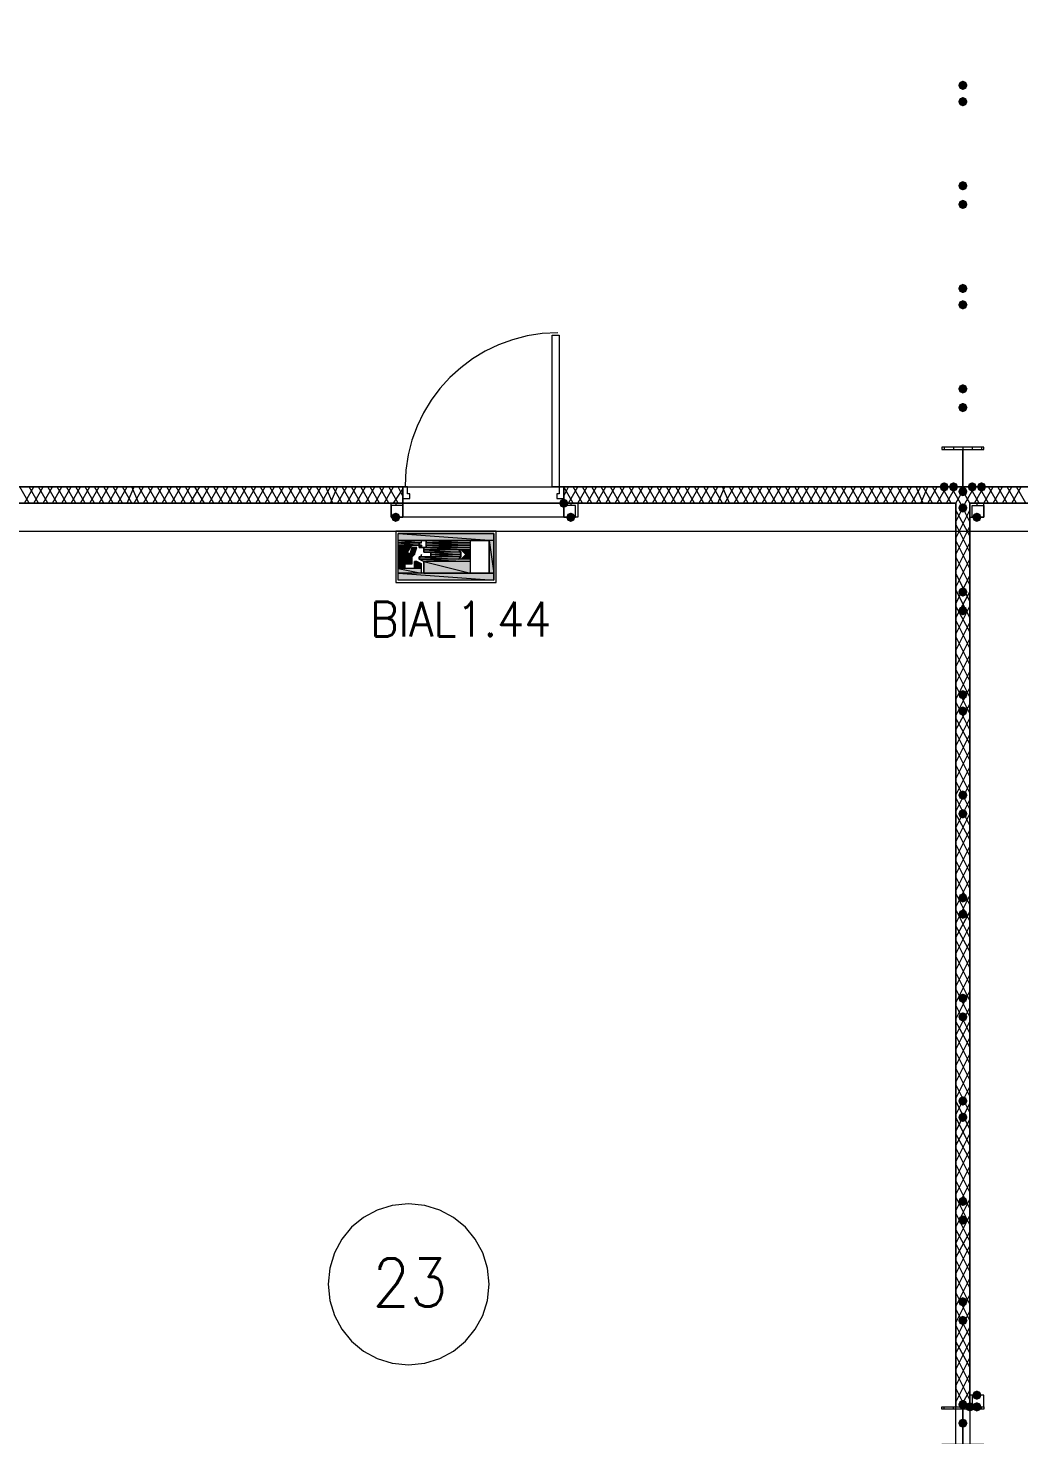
# Model space of a CAD drawing. Header units: millimetres. Extents: x 0 to 420, y 0 to 297.
# Drawn here: x 295.85 to 313.82, y 123.19 to 148.7 of the extents above; entities that cross this region are included whole.
import ezdxf

# ---------------------------------------------------------------- set-up
doc = ezdxf.new("R2010")
doc.units = ezdxf.units.MM
doc.styles.get("Standard").update_dxf_attribs({"font": 'STANDARD'})

msp = doc.modelspace()

# ---------------------------------------------------------------- hatches: boundary and pattern name
for color, points in [(7, [(312.885667, 147.658667), (312.860796, 147.598871), (312.801, 147.574), (312.741204, 147.598871), (312.716333, 147.658667), (312.741204, 147.718462), (312.801, 147.743333), (312.860796, 147.718463)]), (7, [(312.885667, 147.362333), (312.860796, 147.302537), (312.801, 147.277667), (312.741204, 147.302537), (312.716333, 147.362333), (312.741204, 147.422129), (312.801, 147.447), (312.860796, 147.422129)]), (7, [(312.885667, 145.838333), (312.860796, 145.778537), (312.801, 145.753667), (312.741204, 145.778537), (312.716333, 145.838333), (312.741204, 145.898129), (312.801, 145.923), (312.860796, 145.898129)]), (7, [(312.885667, 145.499667), (312.860796, 145.439871), (312.801, 145.415), (312.741204, 145.439871), (312.716333, 145.499667), (312.741204, 145.559462), (312.801, 145.584333), (312.860796, 145.559463)]), (7, [(312.885667, 143.975667), (312.860796, 143.915871), (312.801, 143.891), (312.741204, 143.915871), (312.716333, 143.975667), (312.741204, 144.035462), (312.801, 144.060333), (312.860796, 144.035463)]), (7, [(312.885667, 143.679333), (312.860796, 143.619537), (312.801, 143.594667), (312.741204, 143.619537), (312.716333, 143.679333), (312.741204, 143.739129), (312.801, 143.764), (312.860796, 143.739129)]), (7, [(312.885667, 142.155333), (312.860796, 142.095537), (312.801, 142.070667), (312.741204, 142.095537), (312.716333, 142.155333), (312.741204, 142.215129), (312.801, 142.24), (312.860796, 142.215129)]), (7, [(312.885667, 141.816667), (312.860796, 141.756871), (312.801, 141.732), (312.741204, 141.756871), (312.716333, 141.816667), (312.741204, 141.876462), (312.801, 141.901333), (312.860796, 141.876463)]), (7, [(312.547, 140.377333), (312.522129, 140.317537), (312.462333, 140.292667), (312.402537, 140.317537), (312.377667, 140.377333), (312.402537, 140.437129), (312.462333, 140.462), (312.522129, 140.437129)]), (7, [(312.716333, 140.377333), (312.691462, 140.317537), (312.631667, 140.292667), (312.571871, 140.317537), (312.547, 140.377333), (312.571871, 140.437129), (312.631667, 140.462), (312.691462, 140.437129)]), (7, [(312.885667, 140.292667), (312.860796, 140.232871), (312.801, 140.208), (312.741204, 140.232871), (312.716333, 140.292667), (312.741204, 140.352462), (312.801, 140.377333), (312.860796, 140.352463)]), (7, [(313.055, 140.377333), (313.030129, 140.317537), (312.970333, 140.292667), (312.910538, 140.317537), (312.885667, 140.377333), (312.910537, 140.437129), (312.970333, 140.462), (313.030129, 140.437129)]), (7, [(313.224333, 140.377333), (313.199462, 140.317537), (313.139667, 140.292667), (313.079871, 140.317537), (313.055, 140.377333), (313.079871, 140.437129), (313.139667, 140.462), (313.199462, 140.437129)]), (7, [(305.646667, 140.081), (305.621796, 140.021204), (305.562, 139.996333), (305.502204, 140.021204), (305.477333, 140.081), (305.502204, 140.140796), (305.562, 140.165667), (305.621796, 140.140796)]), (7, [(312.885667, 139.996333), (312.860796, 139.936537), (312.801, 139.911667), (312.741204, 139.936537), (312.716333, 139.996333), (312.741204, 140.056129), (312.801, 140.081), (312.860796, 140.056129)]), (7, [(302.598667, 139.827), (302.573796, 139.767204), (302.514, 139.742333), (302.454204, 139.767204), (302.429333, 139.827), (302.454204, 139.886796), (302.514, 139.911667), (302.573796, 139.886796)]), (7, [(305.773667, 139.827), (305.748796, 139.767204), (305.689, 139.742333), (305.629204, 139.767204), (305.604333, 139.827), (305.629204, 139.886796), (305.689, 139.911667), (305.748796, 139.886796)]), (7, [(313.139667, 139.827), (313.114796, 139.767204), (313.055, 139.742333), (312.995204, 139.767204), (312.970333, 139.827), (312.995204, 139.886796), (313.055, 139.911667), (313.114796, 139.886796)]), (82, [(302.937334, 139.361333), (302.937334, 139.318999)]), (82, [(303.022, 139.276666), (303.064334, 139.276666)]), (82, [(302.852667, 139.022666), (302.895, 139.022666)]), (7, [(312.885667, 138.472333), (312.860796, 138.412537), (312.801, 138.387667), (312.741204, 138.412537), (312.716333, 138.472333), (312.741204, 138.532129), (312.801, 138.557), (312.860796, 138.532129)]), (7, [(312.885667, 138.133667), (312.860796, 138.073871), (312.801, 138.049), (312.741204, 138.073871), (312.716333, 138.133667), (312.741204, 138.193462), (312.801, 138.218333), (312.860796, 138.193463)]), (7, [(312.885667, 136.609667), (312.860796, 136.549871), (312.801, 136.525), (312.741204, 136.549871), (312.716333, 136.609667), (312.741204, 136.669462), (312.801, 136.694333), (312.860796, 136.669463)]), (7, [(312.885667, 136.313333), (312.860796, 136.253537), (312.801, 136.228667), (312.741204, 136.253537), (312.716333, 136.313333), (312.741204, 136.373129), (312.801, 136.398), (312.860796, 136.373129)]), (7, [(312.885667, 134.789333), (312.860796, 134.729537), (312.801, 134.704667), (312.741204, 134.729537), (312.716333, 134.789333), (312.741204, 134.849129), (312.801, 134.874), (312.860796, 134.849129)]), (7, [(312.885667, 134.450667), (312.860796, 134.390871), (312.801, 134.366), (312.741204, 134.390871), (312.716333, 134.450667), (312.741204, 134.510462), (312.801, 134.535333), (312.860796, 134.510463)]), (7, [(312.885667, 132.926667), (312.860796, 132.866871), (312.801, 132.842), (312.741204, 132.866871), (312.716333, 132.926667), (312.741204, 132.986462), (312.801, 133.011333), (312.860796, 132.986463)]), (7, [(312.885667, 132.630333), (312.860796, 132.570538), (312.801, 132.545667), (312.741204, 132.570538), (312.716333, 132.630333), (312.741204, 132.690129), (312.801, 132.715), (312.860796, 132.690129)]), (7, [(312.885667, 131.106333), (312.860796, 131.046538), (312.801, 131.021667), (312.741204, 131.046538), (312.716333, 131.106333), (312.741204, 131.166129), (312.801, 131.191), (312.860796, 131.166129)]), (7, [(312.885667, 130.767667), (312.860796, 130.707871), (312.801, 130.683), (312.741204, 130.707871), (312.716333, 130.767667), (312.741204, 130.827462), (312.801, 130.852333), (312.860796, 130.827463)]), (7, [(312.885667, 129.243667), (312.860796, 129.183871), (312.801, 129.159), (312.741204, 129.183871), (312.716333, 129.243667), (312.741204, 129.303462), (312.801, 129.328333), (312.860796, 129.303463)]), (7, [(312.885667, 128.947333), (312.860796, 128.887538), (312.801, 128.862667), (312.741204, 128.887538), (312.716333, 128.947333), (312.741204, 129.007129), (312.801, 129.032), (312.860796, 129.007129)]), (7, [(312.885667, 127.423333), (312.860796, 127.363538), (312.801, 127.338667), (312.741204, 127.363538), (312.716333, 127.423333), (312.741204, 127.483129), (312.801, 127.508), (312.860796, 127.483129)]), (7, [(312.885667, 127.084667), (312.860796, 127.024871), (312.801, 127), (312.741204, 127.024871), (312.716333, 127.084667), (312.741204, 127.144462), (312.801, 127.169333), (312.860796, 127.144463)]), (7, [(312.885667, 125.603), (312.860796, 125.543204), (312.801, 125.518333), (312.741204, 125.543204), (312.716333, 125.603), (312.741204, 125.662796), (312.801, 125.687667), (312.860796, 125.662796)]), (7, [(312.885667, 125.264333), (312.860796, 125.204537), (312.801, 125.179667), (312.741204, 125.204537), (312.716333, 125.264333), (312.741204, 125.324129), (312.801, 125.349), (312.860796, 125.324129)]), (7, [(313.139667, 123.909667), (313.114796, 123.849871), (313.055, 123.825), (312.995204, 123.849871), (312.970333, 123.909667), (312.995204, 123.969462), (313.055, 123.994333), (313.114796, 123.969463)]), (7, [(312.885667, 123.740333), (312.860796, 123.680538), (312.801, 123.655667), (312.741204, 123.680538), (312.716333, 123.740333), (312.741204, 123.800129), (312.801, 123.825), (312.860796, 123.800129)]), (7, [(313.012667, 123.698), (312.987796, 123.638204), (312.928, 123.613333), (312.868204, 123.638204), (312.843333, 123.698), (312.868204, 123.757796), (312.928, 123.782667), (312.987796, 123.757796)]), (7, [(313.139667, 123.698), (313.114796, 123.638204), (313.055, 123.613333), (312.995204, 123.638204), (312.970333, 123.698), (312.995204, 123.757796), (313.055, 123.782667), (313.114796, 123.757796)]), (7, [(312.885667, 123.401667), (312.860796, 123.341871), (312.801, 123.317), (312.741204, 123.341871), (312.716333, 123.401667), (312.741204, 123.461462), (312.801, 123.486333), (312.860796, 123.461463)])]:
    msp.add_hatch(color=color).paths.add_polyline_path(points, flags=0)
h = msp.add_hatch(color=82)
h.paths.add_polyline_path([(304.292, 139.530666), (302.556334, 139.530666), (304.292, 139.403666)], flags=0)
h.paths.add_polyline_path([(302.556334, 139.530666), (304.292, 139.403666), (302.556334, 139.403666)], flags=0)
h = msp.add_hatch(color=82)
h.paths.add_polyline_path([(302.556334, 139.403666), (303.868667, 139.403666)], flags=0)
h.paths.add_polyline_path([(303.868667, 139.403666), (302.556334, 139.403666)], flags=0)
h = msp.add_hatch(color=82)
h.paths.add_polyline_path([(302.556334, 139.403666), (303.022, 139.403666)], flags=0)
h.paths.add_polyline_path([(303.022, 139.403666), (302.556334, 139.403666)], flags=0)
h.paths.add_polyline_path([(303.022, 139.403666), (302.556334, 139.403666)], flags=0)
h.paths.add_polyline_path([(302.556334, 139.403666), (303.022, 139.403666)], flags=0)
h = msp.add_hatch(color=82)
h.paths.add_polyline_path([(302.979667, 139.403666), (302.556334, 139.403666), (302.979667, 139.361333)], flags=0)
h.paths.add_polyline_path([(302.556334, 139.403666), (302.979667, 139.361333), (302.556334, 139.361333)], flags=0)
h = msp.add_hatch(color=82)
h.paths.add_polyline_path([(302.937334, 139.361333), (302.556334, 139.361333)], flags=0)
h.paths.add_polyline_path([(302.937334, 139.361333), (302.556334, 139.361333), (302.979667, 139.361333)], flags=0)
h = msp.add_hatch(color=82)
h.paths.add_polyline_path([(302.556334, 139.361333), (302.937334, 139.361333)], flags=0)
h.paths.add_polyline_path([(302.937334, 139.361333), (302.556334, 139.361333)], flags=0)
h = msp.add_hatch(color=82)
h.paths.add_polyline_path([(302.937334, 139.361333), (302.556334, 139.361333), (302.937334, 139.318999)], flags=0)
h.paths.add_polyline_path([(302.556334, 139.361333), (302.937334, 139.318999), (302.556334, 139.318999)], flags=0)
h = msp.add_hatch(color=82)
h.paths.add_polyline_path([(302.556334, 139.318999), (302.937334, 139.318999)], flags=0)
h.paths.add_polyline_path([(302.937334, 139.318999), (302.556334, 139.318999)], flags=0)
h = msp.add_hatch(color=82)
h.paths.add_polyline_path([(302.810334, 139.318999), (302.556334, 139.318999), (302.725667, 139.191999)], flags=0)
h.paths.add_polyline_path([(302.556334, 139.318999), (302.725667, 139.191999), (302.556334, 139.191999)], flags=0)
h = msp.add_hatch(color=82)
h.paths.add_polyline_path([(302.895, 139.276666), (302.810334, 139.276666), (302.852667, 139.149666)], flags=0)
h.paths.add_polyline_path([(302.810334, 139.276666), (302.852667, 139.149666), (302.768, 139.149666)], flags=0)
h = msp.add_hatch(color=82)
h.paths.add_polyline_path([(302.937334, 139.318999), (302.979667, 139.318999)], flags=0)
h.paths.add_polyline_path([(302.979667, 139.318999), (302.937334, 139.318999)], flags=0)
h = msp.add_hatch(color=82)
h.paths.add_polyline_path([(302.937334, 139.318999), (302.979667, 139.318999)], flags=0)
h.paths.add_polyline_path([(302.979667, 139.318999), (302.937334, 139.318999)], flags=0)
h.paths.add_polyline_path([(302.979667, 139.318999), (302.937334, 139.318999)], flags=0)
h.paths.add_polyline_path([(302.937334, 139.318999), (302.979667, 139.318999)], flags=0)
h.paths.add_polyline_path([(302.979667, 139.318999), (302.937334, 139.318999)], flags=0)
h.paths.add_polyline_path([(302.979667, 139.318999), (302.937334, 139.318999)], flags=0)
h = msp.add_hatch(color=82)
h.paths.add_polyline_path([(302.979667, 139.318999), (302.937334, 139.318999), (302.979667, 139.276666)], flags=0)
h.paths.add_polyline_path([(302.937334, 139.318999), (302.979667, 139.276666), (302.937334, 139.276666)], flags=0)
h = msp.add_hatch(color=82)
h.paths.add_polyline_path([(302.937334, 139.276666), (302.979667, 139.276666)], flags=0)
h.paths.add_polyline_path([(302.979667, 139.276666), (302.937334, 139.276666)], flags=0)
h = msp.add_hatch(color=82)
h.paths.add_polyline_path([(302.937334, 139.276666), (302.979667, 139.276666)], flags=0)
h.paths.add_polyline_path([(302.979667, 139.276666), (302.937334, 139.276666)], flags=0)
h = msp.add_hatch(color=82)
h.paths.add_polyline_path([(302.937334, 139.276666), (302.979667, 139.276666)], flags=0)
h.paths.add_polyline_path([(302.979667, 139.276666), (302.937334, 139.276666)], flags=0)
h = msp.add_hatch(color=82)
h.paths.add_polyline_path([(302.979667, 139.318999), (302.979667, 139.276666)], flags=0)
h.paths.add_polyline_path([(302.979667, 139.276666), (302.979667, 139.318999)], flags=0)
h = msp.add_hatch(color=82)
h.paths.add_polyline_path([(302.979667, 139.276666), (303.868667, 139.276666)], flags=0)
h.paths.add_polyline_path([(303.868667, 139.276666), (302.979667, 139.276666)], flags=0)
h = msp.add_hatch(color=82)
h.paths.add_polyline_path([(303.022, 139.403666), (303.868667, 139.403666)], flags=0)
h.paths.add_polyline_path([(303.868667, 139.403666), (303.022, 139.403666)], flags=0)
h = msp.add_hatch(color=82)
h.paths.add_polyline_path([(303.022, 139.403666), (303.868667, 139.403666)], flags=0)
h.paths.add_polyline_path([(303.868667, 139.403666), (303.022, 139.403666)], flags=0)
h = msp.add_hatch(color=82)
h.paths.add_polyline_path([(303.022, 139.276666), (303.868667, 139.276666)], flags=0)
h.paths.add_polyline_path([(303.868667, 139.276666), (303.022, 139.276666)], flags=0)
h = msp.add_hatch(color=82)
h.paths.add_polyline_path([(303.868667, 139.276666), (303.022, 139.276666), (303.868667, 139.234333)], flags=0)
h.paths.add_polyline_path([(303.022, 139.276666), (303.868667, 139.234333), (303.022, 139.234333)], flags=0)
h = msp.add_hatch(color=82)
h.paths.add_polyline_path([(303.064334, 139.403666), (303.868667, 139.403666)], flags=0)
h.paths.add_polyline_path([(303.868667, 139.403666), (303.064334, 139.403666)], flags=0)
h = msp.add_hatch(color=82)
h.paths.add_polyline_path([(303.868667, 139.403666), (303.064334, 139.403666), (303.868667, 139.361333)], flags=0)
h.paths.add_polyline_path([(303.064334, 139.403666), (303.868667, 139.361333), (303.064334, 139.361333)], flags=0)
h = msp.add_hatch(color=82)
h.paths.add_polyline_path([(303.064334, 139.361333), (303.868667, 139.361333)], flags=0)
h.paths.add_polyline_path([(303.868667, 139.361333), (303.064334, 139.361333)], flags=0)
h = msp.add_hatch(color=82)
h.paths.add_polyline_path([(303.064334, 139.361333), (303.868667, 139.361333)], flags=0)
h.paths.add_polyline_path([(303.868667, 139.361333), (303.064334, 139.361333)], flags=0)
h = msp.add_hatch(color=82)
h.paths.add_polyline_path([(303.064334, 139.361333), (303.868667, 139.361333)], flags=0)
h.paths.add_polyline_path([(303.868667, 139.361333), (303.064334, 139.361333)], flags=0)
h = msp.add_hatch(color=82)
h.paths.add_polyline_path([(303.868667, 139.361333), (303.064334, 139.361333), (303.868667, 139.318999)], flags=0)
h.paths.add_polyline_path([(303.064334, 139.361333), (303.868667, 139.318999), (303.064334, 139.318999)], flags=0)
h = msp.add_hatch(color=82)
h.paths.add_polyline_path([(303.064334, 139.318999), (303.868667, 139.318999)], flags=0)
h.paths.add_polyline_path([(303.868667, 139.318999), (303.064334, 139.318999)], flags=0)
h = msp.add_hatch(color=82)
h.paths.add_polyline_path([(303.064334, 139.318999), (303.868667, 139.318999)], flags=0)
h.paths.add_polyline_path([(303.868667, 139.318999), (303.064334, 139.318999)], flags=0)
h = msp.add_hatch(color=82)
h.paths.add_polyline_path([(303.064334, 139.318999), (303.868667, 139.318999)], flags=0)
h.paths.add_polyline_path([(303.868667, 139.318999), (303.064334, 139.318999)], flags=0)
h = msp.add_hatch(color=82)
h.paths.add_polyline_path([(303.064334, 139.318999), (303.868667, 139.318999)], flags=0)
h.paths.add_polyline_path([(303.868667, 139.318999), (303.064334, 139.318999)], flags=0)
h = msp.add_hatch(color=82)
h.paths.add_polyline_path([(303.064334, 139.318999), (303.868667, 139.318999)], flags=0)
h.paths.add_polyline_path([(303.868667, 139.318999), (303.064334, 139.318999)], flags=0)
h = msp.add_hatch(color=82)
h.paths.add_polyline_path([(303.868667, 139.318999), (303.064334, 139.318999), (303.868667, 139.276666)], flags=0)
h.paths.add_polyline_path([(303.064334, 139.318999), (303.868667, 139.276666), (303.064334, 139.276666)], flags=0)
h = msp.add_hatch(color=82)
h.paths.add_polyline_path([(303.064334, 139.318999), (303.064334, 139.276666)], flags=0)
h.paths.add_polyline_path([(303.064334, 139.276666), (303.064334, 139.318999)], flags=0)
h = msp.add_hatch(color=82)
h.paths.add_polyline_path([(303.064334, 139.276666), (303.868667, 139.276666)], flags=0)
h.paths.add_polyline_path([(303.868667, 139.276666), (303.064334, 139.276666)], flags=0)
h = msp.add_hatch(color=82)
h.paths.add_polyline_path([(303.064334, 139.276666), (303.868667, 139.276666)], flags=0)
h.paths.add_polyline_path([(303.868667, 139.276666), (303.064334, 139.276666)], flags=0)
h = msp.add_hatch(color=82)
h.paths.add_polyline_path([(303.064334, 139.276666), (303.868667, 139.276666)], flags=0)
h.paths.add_polyline_path([(303.868667, 139.276666), (303.064334, 139.276666)], flags=0)
h = msp.add_hatch(color=82)
h.paths.add_polyline_path([(304.292, 139.403666), (304.207334, 139.403666), (304.292, 138.810999)], flags=0)
h.paths.add_polyline_path([(304.207334, 139.403666), (304.292, 138.810999), (304.207334, 138.810999)], flags=0)
h = msp.add_hatch(color=82)
h.paths.add_polyline_path([(302.725667, 139.191999), (302.556334, 139.191999), (302.768, 139.149666)], flags=0)
h.paths.add_polyline_path([(302.556334, 139.191999), (302.768, 139.149666), (302.556334, 139.149666)], flags=0)
h = msp.add_hatch(color=82)
h.paths.add_polyline_path([(302.852667, 139.149666), (302.556334, 139.149666), (302.810334, 139.107333)], flags=0)
h.paths.add_polyline_path([(302.556334, 139.149666), (302.810334, 139.107333), (302.556334, 139.107333)], flags=0)
h = msp.add_hatch(color=82)
h.paths.add_polyline_path([(302.810334, 139.107333), (302.556334, 139.107333), (302.810334, 138.980333)], flags=0)
h.paths.add_polyline_path([(302.556334, 139.107333), (302.810334, 138.980333), (302.556334, 138.980333)], flags=0)
h = msp.add_hatch(color=82)
h.paths.add_polyline_path([(302.895, 139.022666), (302.852667, 139.022666), (302.979667, 138.980333)], flags=0)
h.paths.add_polyline_path([(302.852667, 139.022666), (302.979667, 138.980333), (302.852667, 138.980333)], flags=0)
h = msp.add_hatch(color=82)
h.paths.add_polyline_path([(303.699334, 139.107333), (302.937334, 139.107333), (303.657, 139.064999)], flags=0)
h.paths.add_polyline_path([(302.937334, 139.107333), (303.657, 139.064999), (302.937334, 139.064999)], flags=0)
h = msp.add_hatch(color=82)
h.paths.add_polyline_path([(303.868667, 139.064999), (302.937334, 139.064999), (303.868667, 139.022666)], flags=0)
h.paths.add_polyline_path([(302.937334, 139.064999), (303.868667, 139.022666), (303.022, 139.022666)], flags=0)
h = msp.add_hatch(color=82)
h.paths.add_polyline_path([(303.657, 139.234333), (303.022, 139.234333), (303.699334, 139.191999)], flags=0)
h.paths.add_polyline_path([(303.022, 139.234333), (303.699334, 139.191999), (303.022, 139.191999)], flags=0)
h = msp.add_hatch(color=82)
h.paths.add_polyline_path([(303.868667, 139.022666), (303.022, 139.022666), (303.868667, 138.810999)], flags=0)
h.paths.add_polyline_path([(303.022, 139.022666), (303.868667, 138.810999), (303.022, 138.810999)], flags=0)
h = msp.add_hatch(color=82)
h.paths.add_polyline_path([(303.699334, 139.191999), (303.149, 139.191999), (303.699334, 139.149666)], flags=0)
h.paths.add_polyline_path([(303.149, 139.191999), (303.699334, 139.149666), (303.149, 139.149666)], flags=0)
h = msp.add_hatch(color=82)
h.paths.add_polyline_path([(303.149, 139.149666), (303.191334, 139.149666)], flags=0)
h.paths.add_polyline_path([(303.191334, 139.149666), (303.149, 139.149666)], flags=0)
h = msp.add_hatch(color=82)
h.paths.add_polyline_path([(303.699334, 139.149666), (303.149, 139.149666), (303.699334, 139.107333)], flags=0)
h.paths.add_polyline_path([(303.149, 139.149666), (303.699334, 139.107333), (303.149, 139.107333)], flags=0)
h = msp.add_hatch(color=82)
h.paths.add_polyline_path([(303.868667, 139.234333), (303.699334, 139.234333), (303.868667, 139.149666)], flags=0)
h.paths.add_polyline_path([(303.699334, 139.234333), (303.868667, 139.149666), (303.784, 139.149666)], flags=0)
h = msp.add_hatch(color=82)
h.paths.add_polyline_path([(303.868667, 139.149666), (303.784, 139.149666), (303.868667, 139.064999)], flags=0)
h.paths.add_polyline_path([(303.784, 139.149666), (303.868667, 139.064999), (303.699334, 139.064999)], flags=0)
h = msp.add_hatch(color=82)
h.paths.add_polyline_path([(302.683334, 138.980333), (302.556334, 138.980333), (302.683334, 138.895666)], flags=0)
h.paths.add_polyline_path([(302.556334, 138.980333), (302.683334, 138.895666), (302.556334, 138.895666)], flags=0)
h = msp.add_hatch(color=82)
h.paths.add_polyline_path([(302.979667, 138.895666), (302.556334, 138.895666), (302.979667, 138.810999)], flags=0)
h.paths.add_polyline_path([(302.556334, 138.895666), (302.979667, 138.810999), (302.556334, 138.810999)], flags=0)
h = msp.add_hatch(color=82)
h.paths.add_polyline_path([(304.292, 138.810999), (302.556334, 138.810999), (304.292, 138.683999)], flags=0)
h.paths.add_polyline_path([(302.556334, 138.810999), (304.292, 138.683999), (302.556334, 138.683999)], flags=0)
h = msp.add_hatch(color=82)
h.paths.add_polyline_path([(302.979667, 138.980333), (302.852667, 138.980333), (302.979667, 138.895666)], flags=0)
h.paths.add_polyline_path([(302.852667, 138.980333), (302.979667, 138.895666), (302.852667, 138.895666)], flags=0)
h = msp.add_hatch(color=82)
h.paths.add_polyline_path([(303.022, 138.810999), (304.292, 138.810999)], flags=0)
h.paths.add_polyline_path([(304.292, 138.810999), (303.022, 138.810999)], flags=0)

# ---------------------------------------------------------------- linework, layer by layer
at = {"color": 5, "lineweight": 0}
msp.add_lwpolyline([(124.290668, 139.572999), (235.669667, 139.572999), (242.146667, 139.572999), (242.146667, 143.086666), (261.831667, 143.086666), (261.831667, 139.572999), (374.607667, 139.572999), (379.857, 139.572999), (379.857, 188.467999), (268.224001, 188.467999), (261.958667, 188.467999), (261.958667, 184.869666)], dxfattribs=at)
at = {"color": 8, "lineweight": 0}
msp.add_lwpolyline([(381.719667, 140.377333), (381.719667, 187.452), (260.265333, 187.452), (260.265333, 140.377333)], close=True, dxfattribs=at)
at = {"color": 7, "lineweight": 0}
for points in [[(305.456167, 143.171333), (305.172658, 143.157018), (304.89734, 143.115), (304.631605, 143.046674), (304.376849, 142.953432), (304.134463, 142.83667), (303.905843, 142.697781), (303.692381, 142.538158), (303.495472, 142.359195), (303.316509, 142.162286), (303.156886, 141.948824), (303.017996, 141.720204), (302.901234, 141.477818), (302.807993, 141.223061), (302.739667, 140.957327), (302.697649, 140.682009), (302.683333, 140.3985)], [(312.462333, 141.097), (312.462333, 141.054667)], [(312.631667, 141.097), (312.631667, 141.054667)], [(312.801, 141.097), (312.801, 140.377333)], [(312.970333, 141.097), (312.970333, 141.054667)], [(313.139667, 141.097), (313.139667, 141.054667)], [(302.641, 140.377333), (288.163, 140.377333)], [(295.867667, 140.081), (295.698333, 140.377333)], [(295.783, 140.081), (295.952333, 140.377333)], [(296.037, 140.081), (295.867667, 140.377333)], [(295.952333, 140.081), (296.121667, 140.377333)], [(296.206333, 140.081), (296.037, 140.377333)], [(296.121667, 140.081), (296.291, 140.377333)], [(296.375667, 140.081), (296.206333, 140.377333)], [(296.291, 140.081), (296.460333, 140.377333)], [(296.545, 140.081), (296.375667, 140.377333)], [(296.460333, 140.081), (296.629667, 140.377333)], [(296.714333, 140.081), (296.545, 140.377333)], [(296.629667, 140.081), (296.799, 140.377333)], [(296.883667, 140.081), (296.714333, 140.377333)], [(296.799, 140.081), (296.968333, 140.377333)], [(297.053, 140.081), (296.883667, 140.377333)], [(296.968333, 140.081), (297.137667, 140.377333)], [(297.222333, 140.081), (297.053, 140.377333)], [(297.137667, 140.081), (297.307, 140.377333)], [(297.391667, 140.081), (297.222333, 140.377333)], [(297.307, 140.081), (297.476333, 140.377333)], [(297.561, 140.081), (297.391667, 140.377333)], [(297.476333, 140.081), (297.645667, 140.377333)], [(297.730333, 140.081), (297.561, 140.377333)], [(297.645667, 140.081), (297.772667, 140.377333)], [(297.857333, 140.081), (297.730333, 140.377333)], [(297.772667, 140.081), (297.942, 140.377333)], [(298.026667, 140.081), (297.857333, 140.377333)], [(297.942, 140.081), (298.111333, 140.377333)], [(298.196, 140.081), (298.026667, 140.377333)], [(298.111333, 140.081), (298.280667, 140.377333)], [(298.365333, 140.081), (298.196, 140.377333)], [(298.280667, 140.081), (298.45, 140.377333)], [(298.534667, 140.081), (298.365333, 140.377333)], [(298.45, 140.081), (298.619333, 140.377333)], [(298.704, 140.081), (298.534667, 140.377333)], [(298.619333, 140.081), (298.788667, 140.377333)], [(298.873333, 140.081), (298.704, 140.377333)], [(298.788667, 140.081), (298.958, 140.377333)], [(299.042667, 140.081), (298.873333, 140.377333)], [(298.958, 140.081), (299.127333, 140.377333)], [(299.212, 140.081), (299.042667, 140.377333)], [(299.127333, 140.081), (299.296667, 140.377333)], [(299.381333, 140.081), (299.212, 140.377333)], [(299.296667, 140.081), (299.466, 140.377333)], [(299.550667, 140.081), (299.381333, 140.377333)], [(299.466, 140.081), (299.635333, 140.377333)], [(299.72, 140.081), (299.550667, 140.377333)], [(299.635333, 140.081), (299.804667, 140.377333)], [(299.889333, 140.081), (299.72, 140.377333)], [(299.804667, 140.081), (299.974, 140.377333)], [(300.058667, 140.081), (299.889333, 140.377333)], [(299.974, 140.081), (300.143333, 140.377333)], [(300.228, 140.081), (300.058667, 140.377333)], [(300.143333, 140.081), (300.312667, 140.377333)], [(300.397333, 140.081), (300.228, 140.377333)], [(300.312667, 140.081), (300.482, 140.377333)], [(300.566667, 140.081), (300.397333, 140.377333)], [(300.482, 140.081), (300.651333, 140.377333)], [(300.736, 140.081), (300.566667, 140.377333)], [(300.651333, 140.081), (300.820667, 140.377333)], [(300.905333, 140.081), (300.736, 140.377333)], [(300.820667, 140.081), (300.99, 140.377333)], [(301.074667, 140.081), (300.905333, 140.377333)], [(300.99, 140.081), (301.159333, 140.377333)], [(301.244, 140.081), (301.074667, 140.377333)], [(301.159333, 140.081), (301.328667, 140.377333)], [(301.371, 140.081), (301.244, 140.377333)], [(301.328667, 140.081), (301.455667, 140.377333)], [(301.540333, 140.081), (301.371, 140.377333)], [(301.455667, 140.081), (301.625, 140.377333)], [(301.709667, 140.081), (301.540333, 140.377333)], [(301.625, 140.081), (301.794333, 140.377333)], [(301.879, 140.081), (301.709667, 140.377333)], [(301.794333, 140.081), (301.963667, 140.377333)], [(302.048333, 140.081), (301.879, 140.377333)], [(301.963667, 140.081), (302.133, 140.377333)], [(302.217667, 140.081), (302.048333, 140.377333)], [(302.133, 140.081), (302.302333, 140.377333)], [(302.387, 140.081), (302.217667, 140.377333)], [(302.302333, 140.081), (302.471667, 140.377333)], [(302.556333, 140.081), (302.387, 140.377333)], [(302.471667, 140.081), (302.641, 140.335)], [(302.641, 140.208), (302.556333, 140.377333)], [(302.641, 140.377333), (302.641, 140.165667), (302.641, 140.081)], [(302.641, 140.081), (302.641, 140.165667), (302.641, 140.377333), (302.641, 140.165667)], [(305.562, 140.208), (305.646667, 140.377333)], [(305.731333, 140.081), (305.562, 140.377333)], [(305.562, 140.377333), (305.562, 140.165667), (305.562, 140.081)], [(305.562, 140.081), (305.562, 140.165667), (305.562, 140.377333), (305.562, 140.165667)], [(320.04, 140.377333), (305.562, 140.377333)], [(305.646667, 140.081), (305.816, 140.377333)], [(305.900667, 140.081), (305.731333, 140.377333)], [(305.816, 140.081), (305.985333, 140.377333)], [(306.07, 140.081), (305.900667, 140.377333)], [(305.985333, 140.081), (306.154667, 140.377333)], [(306.239333, 140.081), (306.07, 140.377333)], [(306.154667, 140.081), (306.324, 140.377333)], [(306.408667, 140.081), (306.239333, 140.377333)], [(306.324, 140.081), (306.493333, 140.377333)], [(306.578, 140.081), (306.408667, 140.377333)], [(306.493333, 140.081), (306.662667, 140.377333)], [(306.747333, 140.081), (306.578, 140.377333)], [(306.662667, 140.081), (306.832, 140.377333)], [(306.916667, 140.081), (306.747333, 140.377333)], [(306.832, 140.081), (307.001333, 140.377333)], [(307.086, 140.081), (306.916667, 140.377333)], [(307.001333, 140.081), (307.170667, 140.377333)], [(307.255333, 140.081), (307.086, 140.377333)], [(307.170667, 140.081), (307.34, 140.377333)], [(307.424667, 140.081), (307.255333, 140.377333)], [(307.34, 140.081), (307.509333, 140.377333)], [(307.594, 140.081), (307.424667, 140.377333)], [(307.509333, 140.081), (307.678667, 140.377333)], [(307.763333, 140.081), (307.594, 140.377333)], [(307.678667, 140.081), (307.848, 140.377333)], [(307.932667, 140.081), (307.763333, 140.377333)], [(307.848, 140.081), (308.017333, 140.377333)], [(308.102, 140.081), (307.932667, 140.377333)], [(308.017333, 140.081), (308.186667, 140.377333)], [(308.271333, 140.081), (308.102, 140.377333)], [(308.186667, 140.081), (308.356, 140.377333)], [(308.440667, 140.081), (308.271333, 140.377333)], [(308.356, 140.081), (308.483, 140.377333)], [(308.567667, 140.081), (308.440667, 140.377333)], [(308.483, 140.081), (308.652333, 140.377333)], [(308.737, 140.081), (308.567667, 140.377333)], [(308.652333, 140.081), (308.821667, 140.377333)], [(308.906333, 140.081), (308.737, 140.377333)], [(308.821667, 140.081), (308.991, 140.377333)], [(309.075667, 140.081), (308.906333, 140.377333)], [(308.991, 140.081), (309.160333, 140.377333)], [(309.245, 140.081), (309.075667, 140.377333)], [(309.160333, 140.081), (309.329667, 140.377333)], [(309.414333, 140.081), (309.245, 140.377333)], [(309.329667, 140.081), (309.499, 140.377333)], [(309.583667, 140.081), (309.414333, 140.377333)], [(309.499, 140.081), (309.668333, 140.377333)], [(309.753, 140.081), (309.583667, 140.377333)], [(309.668333, 140.081), (309.837667, 140.377333)], [(309.922333, 140.081), (309.753, 140.377333)], [(309.837667, 140.081), (310.007, 140.377333)], [(310.091667, 140.081), (309.922333, 140.377333)], [(310.007, 140.081), (310.176333, 140.377333)], [(310.261, 140.081), (310.091667, 140.377333)], [(310.176333, 140.081), (310.345667, 140.377333)], [(310.430333, 140.081), (310.261, 140.377333)], [(310.345667, 140.081), (310.515, 140.377333)], [(310.599667, 140.081), (310.430333, 140.377333)], [(310.515, 140.081), (310.684333, 140.377333)], [(310.769, 140.081), (310.599667, 140.377333)], [(310.684333, 140.081), (310.853667, 140.377333)], [(310.938333, 140.081), (310.769, 140.377333)], [(310.853667, 140.081), (311.023, 140.377333)], [(311.107667, 140.081), (310.938333, 140.377333)], [(311.023, 140.081), (311.192333, 140.377333)], [(311.277, 140.081), (311.107667, 140.377333)], [(311.192333, 140.081), (311.361667, 140.377333)], [(311.446333, 140.081), (311.277, 140.377333)], [(311.361667, 140.081), (311.531, 140.377333)], [(311.615667, 140.081), (311.446333, 140.377333)], [(311.531, 140.081), (311.700333, 140.377333)], [(311.785, 140.081), (311.615667, 140.377333)], [(311.700333, 140.081), (311.869667, 140.377333)], [(311.954333, 140.081), (311.785, 140.377333)], [(311.869667, 140.081), (312.039, 140.377333)], [(312.081333, 140.081), (311.954333, 140.377333)], [(312.039, 140.081), (312.166, 140.377333)], [(312.250667, 140.081), (312.081333, 140.377333)], [(312.166, 140.081), (312.335333, 140.377333)], [(312.42, 140.081), (312.250667, 140.377333)], [(312.335333, 140.081), (312.504667, 140.377333)], [(312.589333, 140.081), (312.42, 140.377333)], [(312.504667, 140.081), (312.674, 140.377333)], [(312.758667, 140.081), (312.589333, 140.377333)], [(312.674, 140.081), (312.843333, 140.377333)], [(312.928, 140.081), (312.758667, 140.377333)], [(312.843333, 140.081), (313.012667, 140.377333)], [(313.097333, 140.081), (312.928, 140.377333)], [(313.012667, 140.081), (313.182, 140.377333)], [(313.266667, 140.081), (313.097333, 140.377333)], [(313.182, 140.081), (313.351333, 140.377333)], [(313.436, 140.081), (313.266667, 140.377333)], [(313.351333, 140.081), (313.520667, 140.377333)], [(313.605333, 140.081), (313.436, 140.377333)], [(313.520667, 140.081), (313.69, 140.377333)], [(313.774667, 140.081), (313.605333, 140.377333)], [(313.69, 140.081), (313.859333, 140.377333)], [(313.944, 140.081), (313.774667, 140.377333)], [(295.571333, 140.081), (302.641, 140.081)], [(302.514, 140.081), (302.514, 140.038667)], [(302.641, 139.954), (302.641, 140.081), (304.122667, 140.081)], [(304.122667, 140.081), (305.562, 140.081), (305.562, 139.954)], [(305.562, 140.081), (312.674, 140.081)], [(305.689, 140.081), (305.689, 140.038667)], [(312.674, 139.996333), (312.674, 140.081)], [(312.674, 139.742333), (312.843333, 140.081)], [(312.674, 140.081), (312.674, 123.698), (312.928, 123.698), (312.928, 140.081)], [(312.928, 139.742333), (312.758667, 140.081)], [(312.928, 140.038667), (312.928, 140.081)], [(312.928, 140.081), (320.04, 140.081)], [(313.055, 140.081), (313.055, 140.038667)], [(304.122667, 139.827), (302.641, 139.827), (302.641, 139.954)], [(305.562, 139.954), (305.562, 139.827), (304.122667, 139.827)], [(312.674, 139.446), (312.928, 139.954)], [(312.928, 139.488333), (312.674, 139.954)], [(312.928, 139.192), (312.674, 139.7)], [(312.674, 139.149667), (312.928, 139.657667)], [(312.928, 138.895667), (312.674, 139.403667)], [(312.674, 138.853333), (312.928, 139.361333)], [(312.928, 138.599333), (312.674, 139.107333)], [(312.674, 138.557), (312.928, 139.065)], [(312.928, 138.303), (312.674, 138.811)], [(312.674, 138.260667), (312.928, 138.768667)], [(312.928, 138.006667), (312.674, 138.514667)], [(312.674, 138.006667), (312.928, 138.472333)], [(312.674, 137.710333), (312.928, 138.218333)], [(312.928, 137.752667), (312.674, 138.218333)], [(312.928, 137.456333), (312.674, 137.964333)], [(312.674, 137.414), (312.928, 137.922)], [(312.928, 137.16), (312.674, 137.668)], [(312.674, 137.117667), (312.928, 137.625667)], [(312.928, 136.863667), (312.674, 137.371667)], [(312.674, 136.821333), (312.928, 137.329333)], [(312.928, 136.567333), (312.674, 137.075333)], [(312.674, 136.525), (312.928, 137.033)], [(312.928, 136.271), (312.674, 136.779)], [(312.674, 136.228667), (312.928, 136.736667)], [(312.928, 135.974667), (312.674, 136.482667)], [(312.674, 135.974667), (312.928, 136.440333)], [(312.674, 135.678333), (312.928, 136.186333)], [(312.928, 135.720667), (312.674, 136.186333)], [(312.928, 135.424333), (312.674, 135.932333)], [(312.674, 135.382), (312.928, 135.89)], [(312.928, 135.128), (312.674, 135.636)], [(312.674, 135.085667), (312.928, 135.593667)], [(312.928, 134.831667), (312.674, 135.339667)], [(312.674, 134.789333), (312.928, 135.297333)], [(312.928, 134.535333), (312.674, 135.043333)], [(312.674, 134.493), (312.928, 135.001)], [(312.928, 134.239), (312.674, 134.747)], [(312.674, 134.196667), (312.928, 134.704667)], [(312.674, 133.942667), (312.928, 134.450667)], [(312.928, 133.985), (312.674, 134.450667)], [(312.928, 133.688667), (312.674, 134.196667)], [(312.674, 133.646333), (312.928, 134.154333)], [(312.928, 133.392333), (312.674, 133.900333)], [(312.674, 133.35), (312.928, 133.858)], [(312.928, 133.096), (312.674, 133.604)], [(312.674, 133.053667), (312.928, 133.561667)], [(312.928, 132.799667), (312.674, 133.307667)], [(312.674, 132.757333), (312.928, 133.265333)], [(312.928, 132.503333), (312.674, 133.011333)], [(312.674, 132.461), (312.928, 132.969)], [(312.928, 132.207), (312.674, 132.715)], [(312.674, 132.207), (312.928, 132.672667)], [(312.674, 131.910667), (312.928, 132.418667)], [(312.928, 131.953), (312.674, 132.418667)], [(312.928, 131.656667), (312.674, 132.164667)], [(312.674, 131.614333), (312.928, 132.122333)], [(312.928, 131.360333), (312.674, 131.868333)], [(312.674, 131.318), (312.928, 131.826)], [(312.928, 131.064), (312.674, 131.572)], [(312.674, 131.021667), (312.928, 131.529667)], [(312.928, 130.767667), (312.674, 131.275667)], [(312.674, 130.725333), (312.928, 131.233333)], [(312.928, 130.471333), (312.674, 130.979333)], [(312.674, 130.429), (312.928, 130.937)], [(312.674, 130.175), (312.928, 130.683)], [(312.928, 130.217333), (312.674, 130.683)], [(312.928, 129.921), (312.674, 130.429)], [(312.674, 129.878667), (312.928, 130.386667)], [(312.928, 129.624667), (312.674, 130.132667)], [(312.674, 129.582333), (312.928, 130.090333)], [(312.928, 129.328333), (312.674, 129.836333)], [(312.674, 129.286), (312.928, 129.794)], [(312.928, 129.032), (312.674, 129.54)], [(312.674, 128.989667), (312.928, 129.497667)], [(312.928, 128.735667), (312.674, 129.243667)], [(312.674, 128.693333), (312.928, 129.201333)], [(312.928, 128.439333), (312.674, 128.947333)], [(312.674, 128.439333), (312.928, 128.905)], [(312.674, 128.143), (312.928, 128.651)], [(312.928, 128.185333), (312.674, 128.651)], [(312.928, 127.889), (312.674, 128.397)], [(312.674, 127.846667), (312.928, 128.354667)], [(312.928, 127.592667), (312.674, 128.100667)], [(312.674, 127.550333), (312.928, 128.058333)], [(312.928, 127.296333), (312.674, 127.804333)], [(312.674, 127.254), (312.928, 127.762)], [(304.207333, 125.9205), (304.177661, 126.214844), (304.092561, 126.488996), (303.957905, 126.737083), (303.779566, 126.953232), (303.563416, 127.131572), (303.315329, 127.266228), (303.041177, 127.351328), (302.746833, 127.381), (302.45249, 127.351328), (302.178338, 127.266228), (301.930251, 127.131572), (301.714101, 126.953232), (301.535762, 126.737083), (301.401106, 126.488996), (301.316005, 126.214844), (301.286333, 125.9205)], [(312.928, 127), (312.674, 127.508)], [(312.674, 126.957667), (312.928, 127.465667)], [(312.928, 126.703667), (312.674, 127.211667)], [(312.674, 126.661333), (312.928, 127.169333)], [(312.928, 126.449667), (312.674, 126.915333)], [(312.674, 126.407333), (312.928, 126.873)], [(312.928, 126.153333), (312.674, 126.661333)], [(312.674, 126.111), (312.928, 126.619)], [(312.928, 125.857), (312.674, 126.365)], [(312.674, 125.814667), (312.928, 126.322667)], [(312.928, 125.560667), (312.674, 126.068667)], [(312.674, 125.518333), (312.928, 126.026333)], [(301.286333, 125.9205), (301.316005, 125.626156), (301.401106, 125.352004), (301.535762, 125.103917), (301.714101, 124.887768), (301.930251, 124.709428), (302.178338, 124.574772), (302.45249, 124.489672), (302.746833, 124.46), (303.041177, 124.489672), (303.315329, 124.574772), (303.563416, 124.709428), (303.779566, 124.887768), (303.957905, 125.103917), (304.092561, 125.352004), (304.177661, 125.626156), (304.207333, 125.9205)], [(312.928, 125.264333), (312.674, 125.772333)], [(312.674, 125.222), (312.928, 125.73)], [(312.928, 124.968), (312.674, 125.476)], [(312.674, 124.925667), (312.928, 125.433667)], [(312.928, 124.671667), (312.674, 125.179667)], [(312.674, 124.671667), (312.928, 125.137333)], [(312.674, 124.375333), (312.928, 124.883333)], [(312.928, 124.417667), (312.674, 124.883333)], [(312.928, 124.121333), (312.674, 124.629333)], [(312.674, 124.079), (312.928, 124.587)], [(312.928, 123.825), (312.674, 124.333)], [(312.674, 123.782667), (312.928, 124.290667)], [(312.843333, 123.698), (312.674, 124.036667)], [(312.758667, 123.698), (312.928, 123.994333)], [(312.674, 123.698), (312.674, 123.740333)], [(312.462333, 123.655667), (312.462333, 123.698)], [(312.631667, 123.655667), (312.631667, 123.698)], [(312.801, 122.978333), (312.801, 123.698)], [(312.970333, 123.655667), (312.970333, 123.698)], [(313.139667, 123.655667), (313.139667, 123.698)]]:
    msp.add_lwpolyline(points, dxfattribs=at)
for points in [[(305.477333, 143.129), (305.477333, 140.377333), (305.350333, 140.377333), (305.350333, 143.129)], [(313.182, 141.097), (312.42, 141.097), (312.42, 141.054667), (312.801, 141.054667), (312.801, 140.377333), (312.42, 140.377333), (313.182, 140.377333), (312.801, 140.377333), (312.801, 141.054667), (313.182, 141.054667)], [(302.768, 140.165667), (302.768, 140.250333), (302.725667, 140.250333), (302.725667, 140.377333), (302.641, 140.377333), (302.641, 140.165667)], [(305.562, 140.165667), (305.562, 140.377333), (305.477333, 140.377333), (305.477333, 140.250333), (305.435, 140.250333), (305.435, 140.165667)], [(302.429333, 140.081), (302.641, 140.081), (302.641, 139.827), (302.429333, 139.827)], [(302.429333, 140.038667), (302.429333, 139.827), (302.641, 139.827), (302.641, 140.038667)], [(305.562, 140.081), (305.816, 140.081), (305.816, 139.827), (305.562, 139.827)], [(305.562, 140.038667), (305.562, 139.827), (305.773667, 139.827), (305.773667, 140.038667)], [(313.182, 140.081), (312.928, 140.081), (312.928, 139.827), (313.182, 139.827)], [(313.182, 140.038667), (313.182, 139.827), (312.970333, 139.827), (312.970333, 140.038667)], [(313.182, 123.909667), (312.970333, 123.909667), (312.970333, 123.698), (313.182, 123.698), (313.182, 123.909667), (312.928, 123.909667), (312.928, 123.698), (313.182, 123.698)], [(313.182, 122.978333), (312.42, 122.978333), (312.42, 123.020667), (312.801, 123.020667), (312.801, 123.655667), (312.42, 123.655667), (312.42, 123.698), (313.182, 123.698), (313.182, 123.655667), (312.801, 123.655667), (312.801, 123.020667), (313.182, 123.020667)]]:
    msp.add_lwpolyline(points, close=True, dxfattribs=at)
at = {"color": 43, "lineweight": 0}
for points in [[(312.674, 140.081), (295.571333, 140.081), (295.571333, 105.579333), (312.674, 105.579333)], [(312.928, 105.579333), (330.030667, 105.579333), (330.030667, 140.081), (312.928, 140.081)]]:
    msp.add_lwpolyline(points, close=True, dxfattribs=at)
at = {"color": 92, "lineweight": 0}
msp.add_lwpolyline([(304.334334, 139.572999), (302.514, 139.572999), (302.514, 138.641666), (304.334334, 138.641666)], close=True, dxfattribs=at)
at = {"color": 82, "lineweight": 0}
for points in [[(304.292, 139.530666), (302.556334, 139.530666), (304.292, 139.403666)], [(302.556334, 139.530666), (304.292, 139.403666), (302.556334, 139.403666)], [(302.556334, 139.530666), (304.292, 139.530666), (304.292, 138.683999), (302.556334, 138.683999)], [(302.556334, 139.403666), (303.868667, 139.403666)], [(303.868667, 139.403666), (302.556334, 139.403666)], [(302.556334, 139.403666), (303.022, 139.403666)], [(303.022, 139.403666), (302.556334, 139.403666)], [(303.022, 139.403666), (302.556334, 139.403666)], [(302.556334, 139.403666), (303.022, 139.403666)], [(303.022, 139.403666), (302.556334, 139.403666), (302.979667, 139.403666)], [(302.556334, 139.403666), (302.979667, 139.403666)], [(302.979667, 139.403666), (302.556334, 139.403666)], [(302.979667, 139.403666), (302.556334, 139.403666)], [(302.556334, 139.403666), (302.979667, 139.403666)], [(302.979667, 139.403666), (302.556334, 139.403666)], [(302.556334, 139.403666), (302.979667, 139.403666)], [(302.979667, 139.403666), (302.556334, 139.403666)], [(302.979667, 139.403666), (302.556334, 139.403666), (302.979667, 139.361333)], [(302.556334, 139.403666), (302.979667, 139.361333), (302.556334, 139.361333)], [(302.937334, 139.361333), (302.556334, 139.361333)], [(302.937334, 139.361333), (302.556334, 139.361333), (302.979667, 139.361333)], [(302.556334, 139.361333), (302.937334, 139.361333)], [(302.937334, 139.361333), (302.556334, 139.361333)], [(302.937334, 139.361333), (302.556334, 139.361333)], [(302.556334, 139.361333), (302.937334, 139.361333)], [(302.937334, 139.361333), (302.556334, 139.361333)], [(302.937334, 139.361333), (302.556334, 139.361333)], [(302.556334, 139.361333), (302.937334, 139.361333)], [(302.937334, 139.361333), (302.556334, 139.361333)], [(302.937334, 139.361333), (302.556334, 139.361333), (302.937334, 139.318999)], [(302.556334, 139.361333), (302.937334, 139.318999), (302.556334, 139.318999)], [(302.556334, 139.318999), (302.937334, 139.318999)], [(302.937334, 139.318999), (302.556334, 139.318999)], [(302.810334, 139.318999), (302.556334, 139.318999), (302.725667, 139.191999)], [(302.556334, 139.318999), (302.725667, 139.191999), (302.556334, 139.191999)], [(302.683334, 138.980333), (302.810334, 138.980333), (302.810334, 139.107333), (302.895, 139.276666), (302.810334, 139.276666), (302.768, 139.149666), (302.725667, 139.191999), (302.810334, 139.318999), (302.937334, 139.318999), (302.937334, 139.276666), (302.979667, 139.276666), (303.022, 139.276666), (303.022, 139.191999), (303.149, 139.191999), (303.149, 139.107333), (302.979667, 139.107333), (302.979667, 139.149666), (302.937334, 139.064999), (303.022, 139.022666), (303.022, 138.810999), (302.979667, 138.810999), (302.979667, 138.980333), (302.852667, 139.022666), (302.852667, 138.895666), (302.683334, 138.895666)], [(302.810334, 139.276666), (302.852667, 139.149666), (302.768, 139.149666)], [(302.895, 139.276666), (302.810334, 139.276666), (302.852667, 139.149666)], [(302.937334, 139.361333), (302.937334, 139.318999)], [(302.937334, 139.318999), (302.937334, 139.361333)], [(302.937334, 139.318999), (302.979667, 139.318999)], [(302.979667, 139.318999), (302.937334, 139.318999)], [(302.937334, 139.318999), (302.979667, 139.318999)], [(302.979667, 139.318999), (302.937334, 139.318999)], [(302.979667, 139.318999), (302.937334, 139.318999)], [(302.937334, 139.318999), (302.979667, 139.318999)], [(302.979667, 139.318999), (302.937334, 139.318999)], [(302.979667, 139.318999), (302.937334, 139.318999)], [(302.937334, 139.318999), (302.979667, 139.318999)], [(302.979667, 139.318999), (302.937334, 139.318999)], [(302.937334, 139.318999), (302.979667, 139.318999)], [(302.979667, 139.318999), (302.937334, 139.318999)], [(302.979667, 139.318999), (302.937334, 139.318999)], [(302.937334, 139.318999), (302.979667, 139.318999)], [(302.979667, 139.318999), (302.937334, 139.318999), (302.979667, 139.276666)], [(302.937334, 139.318999), (302.979667, 139.276666), (302.937334, 139.276666)], [(302.937334, 139.276666), (302.979667, 139.276666)], [(302.979667, 139.276666), (302.937334, 139.276666)], [(302.937334, 139.276666), (302.979667, 139.276666)], [(302.979667, 139.276666), (302.937334, 139.276666)], [(302.937334, 139.276666), (302.979667, 139.276666)], [(302.979667, 139.276666), (302.937334, 139.276666)], [(302.937334, 139.276666), (302.979667, 139.276666)], [(302.979667, 139.276666), (302.937334, 139.276666)], [(302.979667, 139.318999), (302.979667, 139.276666)], [(302.979667, 139.276666), (302.979667, 139.318999)], [(302.979667, 139.276666), (303.868667, 139.276666)], [(303.868667, 139.276666), (302.979667, 139.276666)], [(303.022, 139.276666), (302.979667, 139.276666)], [(303.022, 139.403666), (303.868667, 139.403666)], [(303.868667, 139.403666), (303.022, 139.403666)], [(303.022, 139.403666), (303.868667, 139.403666)], [(303.868667, 139.403666), (303.022, 139.403666)], [(303.022, 139.276666), (303.064334, 139.276666)], [(303.022, 139.276666), (303.868667, 139.276666)], [(303.868667, 139.276666), (303.022, 139.276666)], [(303.868667, 139.276666), (303.022, 139.276666), (303.868667, 139.234333)], [(303.022, 139.276666), (303.868667, 139.234333), (303.022, 139.234333)], [(303.064334, 139.403666), (303.868667, 139.403666)], [(303.868667, 139.403666), (303.064334, 139.403666)], [(303.064334, 139.403666), (303.064334, 139.361333)], [(303.064334, 139.361333), (303.064334, 139.403666)], [(303.868667, 139.403666), (303.064334, 139.403666), (303.868667, 139.361333)], [(303.064334, 139.403666), (303.868667, 139.361333), (303.064334, 139.361333)], [(303.064334, 139.361333), (303.868667, 139.361333)], [(303.868667, 139.361333), (303.064334, 139.361333)], [(303.064334, 139.361333), (303.868667, 139.361333)], [(303.868667, 139.361333), (303.064334, 139.361333)], [(303.064334, 139.361333), (303.868667, 139.361333)], [(303.868667, 139.361333), (303.064334, 139.361333)], [(303.868667, 139.361333), (303.064334, 139.361333), (303.868667, 139.318999)], [(303.064334, 139.361333), (303.868667, 139.318999), (303.064334, 139.318999)], [(303.064334, 139.318999), (303.868667, 139.318999)], [(303.868667, 139.318999), (303.064334, 139.318999)], [(303.064334, 139.318999), (303.868667, 139.318999)], [(303.868667, 139.318999), (303.064334, 139.318999)], [(303.064334, 139.318999), (303.868667, 139.318999)], [(303.868667, 139.318999), (303.064334, 139.318999)], [(303.064334, 139.318999), (303.868667, 139.318999)], [(303.868667, 139.318999), (303.064334, 139.318999)], [(303.064334, 139.318999), (303.868667, 139.318999)], [(303.868667, 139.318999), (303.064334, 139.318999)], [(303.868667, 139.318999), (303.064334, 139.318999), (303.868667, 139.276666)], [(303.064334, 139.318999), (303.868667, 139.276666), (303.064334, 139.276666)], [(303.064334, 139.318999), (303.064334, 139.276666)], [(303.064334, 139.276666), (303.064334, 139.318999)], [(303.064334, 139.276666), (303.064334, 139.318999)], [(303.064334, 139.276666), (303.868667, 139.276666)], [(303.868667, 139.276666), (303.064334, 139.276666)], [(303.064334, 139.276666), (303.868667, 139.276666)], [(303.868667, 139.276666), (303.064334, 139.276666)], [(303.064334, 139.276666), (303.868667, 139.276666)], [(303.868667, 139.276666), (303.064334, 139.276666)], [(303.868667, 139.403666), (304.207334, 139.403666), (304.207334, 138.810999), (303.868667, 138.810999)], [(304.292, 139.403666), (304.207334, 139.403666), (304.292, 138.810999)], [(304.207334, 139.403666), (304.292, 138.810999), (304.207334, 138.810999)], [(302.725667, 139.191999), (302.556334, 139.191999), (302.768, 139.149666)], [(302.556334, 139.191999), (302.768, 139.149666), (302.556334, 139.149666)], [(302.852667, 139.149666), (302.556334, 139.149666), (302.810334, 139.107333)], [(302.556334, 139.149666), (302.810334, 139.107333), (302.556334, 139.107333)], [(302.810334, 139.107333), (302.556334, 139.107333), (302.810334, 138.980333)], [(302.556334, 139.107333), (302.810334, 138.980333), (302.556334, 138.980333)], [(302.852667, 139.022666), (302.895, 139.022666)], [(302.895, 139.022666), (302.852667, 139.022666), (302.979667, 138.980333)], [(302.852667, 139.022666), (302.979667, 138.980333), (302.852667, 138.980333)], [(303.699334, 139.107333), (302.937334, 139.107333), (303.657, 139.064999)], [(302.937334, 139.107333), (303.657, 139.064999), (302.937334, 139.064999)], [(303.868667, 139.064999), (302.937334, 139.064999), (303.868667, 139.022666)], [(302.937334, 139.064999), (303.868667, 139.022666), (303.022, 139.022666)], [(303.657, 139.234333), (303.022, 139.234333), (303.699334, 139.191999)], [(303.022, 139.234333), (303.699334, 139.191999), (303.022, 139.191999)], [(303.868667, 139.022666), (303.022, 139.022666), (303.868667, 138.810999)], [(303.022, 139.022666), (303.868667, 138.810999), (303.022, 138.810999)], [(303.699334, 139.191999), (303.149, 139.191999), (303.699334, 139.149666)], [(303.149, 139.191999), (303.699334, 139.149666), (303.149, 139.149666)], [(303.149, 139.149666), (303.191334, 139.149666)], [(303.191334, 139.149666), (303.149, 139.149666)], [(303.699334, 139.149666), (303.149, 139.149666), (303.699334, 139.107333)], [(303.149, 139.149666), (303.699334, 139.107333), (303.149, 139.107333)], [(303.699334, 139.149666), (303.657, 139.234333), (303.699334, 139.234333), (303.784, 139.149666), (303.699334, 139.064999), (303.657, 139.064999), (303.699334, 139.149666), (303.191334, 139.149666)], [(303.868667, 139.234333), (303.699334, 139.234333), (303.868667, 139.149666)], [(303.699334, 139.234333), (303.868667, 139.149666), (303.784, 139.149666)], [(303.784, 139.149666), (303.868667, 139.064999), (303.699334, 139.064999)], [(303.868667, 139.149666), (303.784, 139.149666), (303.868667, 139.064999)], [(302.683334, 138.980333), (302.556334, 138.980333), (302.683334, 138.895666)], [(302.556334, 138.980333), (302.683334, 138.895666), (302.556334, 138.895666)], [(302.979667, 138.895666), (302.556334, 138.895666), (302.979667, 138.810999)], [(302.556334, 138.895666), (302.979667, 138.810999), (302.556334, 138.810999)], [(304.292, 138.810999), (302.556334, 138.810999), (304.292, 138.683999)], [(302.556334, 138.810999), (304.292, 138.683999), (302.556334, 138.683999)], [(302.979667, 138.980333), (302.852667, 138.980333), (302.979667, 138.895666)], [(302.852667, 138.980333), (302.979667, 138.895666), (302.852667, 138.895666)], [(303.022, 138.810999), (304.292, 138.810999)], [(304.292, 138.810999), (303.022, 138.810999)]]:
    msp.add_lwpolyline(points, close=True, dxfattribs=at)

# ---------------------------------------------------------------- texts
at = {"color": 92, "insert": (302.048333, 138.295826), "char_height": 0.627829, "width": 3.34842133, "attachment_point": 1}
msp.add_mtext('BIAL1.44', dxfattribs=at)
at = {"color": 7, "insert": (302.090674, 126.390366), "char_height": 0.872032, "width": 1.06581689, "attachment_point": 1}
msp.add_mtext('23', dxfattribs=at)

doc.saveas('drawing.dxf')
